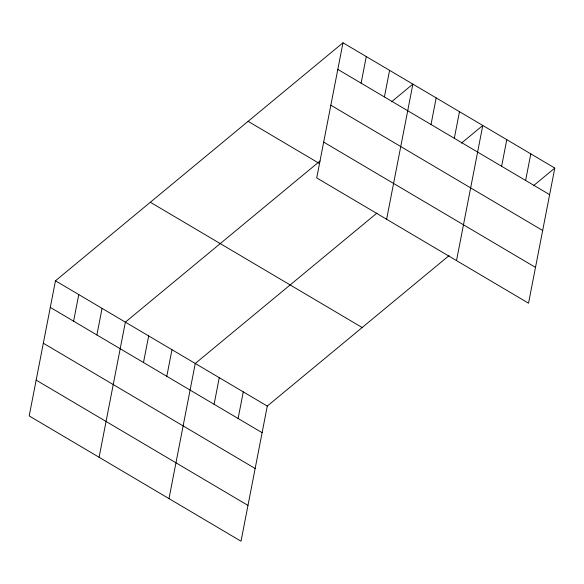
<?xml version="1.0" encoding="UTF-8"?>
<svg xmlns="http://www.w3.org/2000/svg" width="584" height="584" viewBox="0 0 584 584"><rect width="100%" height="100%" fill="white"/><g stroke="black" fill="none" stroke-linecap="round" stroke-linejoin="round"><path stroke-width="0.88" d="M342.983 42.785L316.718 177.923L528.535 303.206L554.8 168.068L342.983 42.785L55.465 280.794L29.2 415.932L241.017 541.215L267.282 406.077L449.059 255.602M73.599 321.178L78.767 294.577M96.893 334.961L102.069 308.359M99.097 457.279L125.37 322.142L320.068 160.965M143.496 362.525L148.665 335.917M166.798 376.308L171.966 349.699M168.995 498.619L195.268 363.482L377.038 213.007M214.102 404.289L219.27 377.68M238.104 418.487L243.28 391.879M361.116 83.169L366.285 56.568M384.411 96.951L389.586 70.343M386.615 219.263L412.888 84.125L391.572 101.769M431.014 124.509L436.182 97.908M454.315 138.291L459.484 111.69M456.513 260.61L482.786 125.472L461.469 143.117M501.619 166.272L506.788 139.671M525.622 180.471L530.798 153.869M533.484 185.712L554.8 168.068M337.815 69.386L549.632 194.669M330.851 105.2L542.667 230.49M323.682 142.102L535.491 267.392M248.105 121.326L319.558 163.593M150.351 202.254L362.16 327.536M55.465 280.794L267.282 406.077M50.297 307.396L262.114 432.686M43.333 343.217L255.15 468.499M36.164 380.118L247.974 505.401"/></g></svg>
